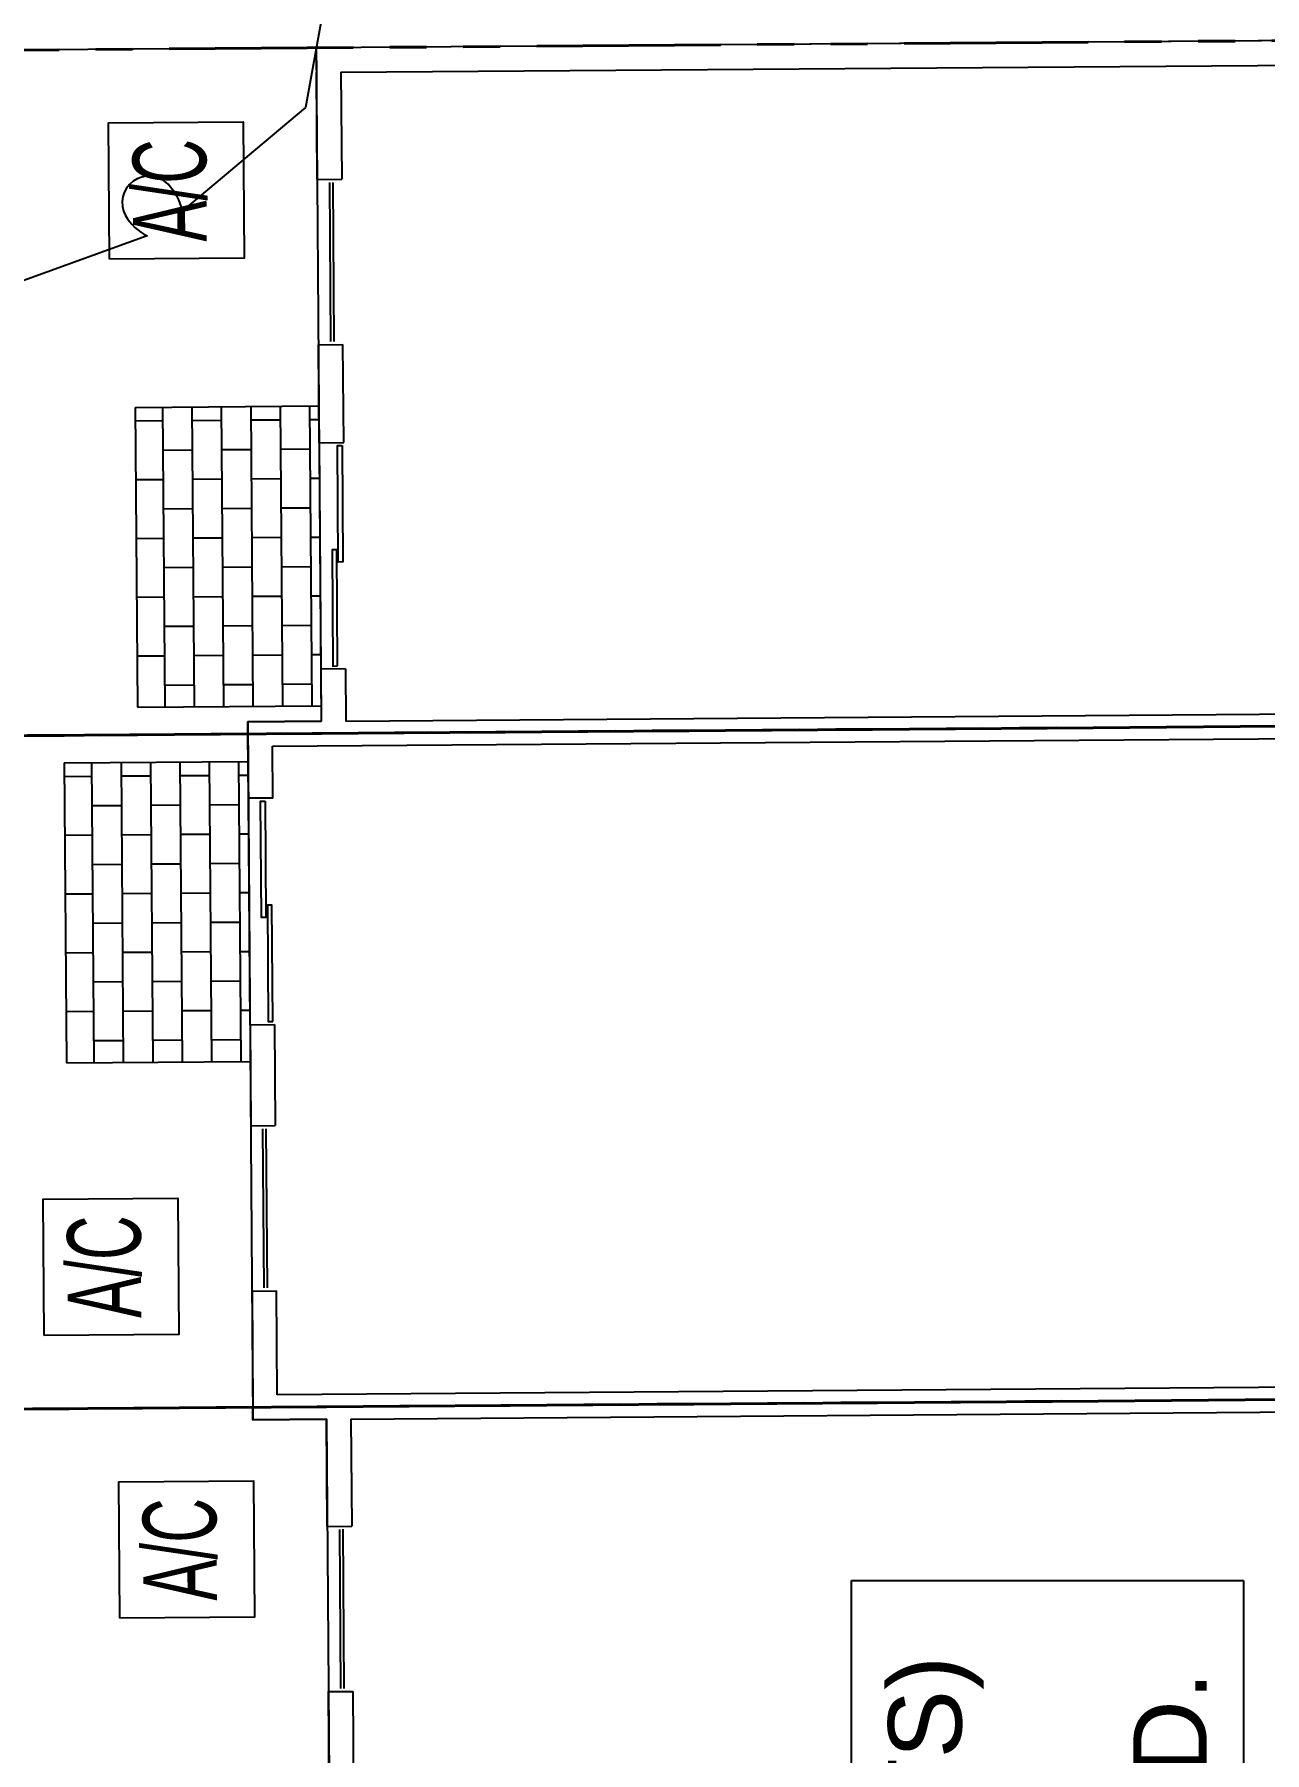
# Model space of a CAD drawing. Header units: feet. Extents: x 919634 to 928945, y 707022 to 708026.
# Drawn here: x 920495.15 to 920528.63, y 707397.41 to 707444.19 of the extents above; entities that cross this region are included whole.
import ezdxf

# ---------------------------------------------------------------- set-up
doc = ezdxf.new("R2010")
doc.units = ezdxf.units.FT
doc.header["$LTSCALE"] = 20
doc.header["$MEASUREMENT"] = 0
doc.linetypes.add('Site Plan$0$PHANTOM2', pattern=[1.25, 0.625, -0.125, 0.125, -0.125, 0.125, -0.125])
for name, color, linetype in [('-u-site-xref', 7, 'Continuous'), ('LK-TREE-050M', 2, 'Continuous'), ('LK-TREE-TRNK', 32, 'Continuous'), ('LP-TREE', 15, 'Continuous'), ('Site Plan$0$-u-site-bldg ID', 7, 'Continuous'), ('Site Plan$0$-u-site-bldg_interior', 252, 'Continuous'), ('Site Plan$0$-u-site-fence', 4, 'Site Plan$0$FENCELINE1'), ('Site Plan$0$A-HVAC-EXT', 253, 'Continuous'), ('Site Plan$0$SP-LOT PAVERS', 254, 'Continuous')]:
    doc.layers.add(name, color=color, linetype=linetype)
for name, color, linetype, lineweight in [('Site Plan$0$SP-LOT LINES', 252, 'Site Plan$0$PHANTOM2', 40), ('Site Plan$0$SP-SIDEWALK', 2, 'Continuous', 25), ('SP-BUILDING-FOOTPRINT', 1, 'Continuous', 25)]:
    doc.layers.add(name, color=color, linetype=linetype, lineweight=lineweight)
doc.layers.get('-u-site-xref').off()
doc.styles.add('Site Plan$0$ARIAL', font='arial.ttf')
doc.linetypes.add('Site Plan$0$FENCELINE1', pattern='A,0.25,-0.1,[133,ltypeshp.shx,S=0.1,R=0,X=-0.1,Y=0],-0.1,1', length=1.45)

# ---------------------------------------------------------------- blocks, each defined once
blk = doc.blocks.new('Site Plan')
at = {"layer": 'Site Plan$0$SP-LOT PAVERS', "extrusion": (7.49369e-08, 5.50407e-10, 1)}
h = blk.add_hatch(dxfattribs=at)
h.set_pattern_fill('AR-B816', color=256, scale=0.1, angle=90.4271)
h.set_pattern_definition([(90.42714287, (1636503.2759, -210493.2422), (-0.799977769, -0.0059639843), []), (180.42714287, (1636503.2759, -210493.2422), (-0.7940137847, -0.8059417533), [0.8, -0.8])])
h.paths.add_polyline_path([(920497.897, 707434.037), (920497.958, 707425.871), (920502.958, 707425.908), (920502.897, 707434.075)])
h = blk.add_hatch(dxfattribs=at)
h.set_pattern_fill('AR-B816', color=256, scale=0.1, angle=90.4271)
h.set_pattern_definition([(90.42714287, (1636501.34805, -210502.9235), (-0.799977769, -0.0059639843), []), (180.42714287, (1636501.34805, -210502.9235), (-0.7940137847, -0.8059417533), [0.8, -0.8])])
h.paths.add_polyline_path([(920495.969, 707424.356), (920496.03, 707416.19), (920501.03, 707416.227), (920500.969, 707424.393)])
at = {"layer": 'Site Plan$0$-u-site-bldg_interior', "extrusion": (7.49369e-08, 5.50407e-10, 1)}
for p, q in [((920543.24, 707444.128, 0), (920502.824, 707443.827, 0)), ((920502.824, 707443.827, 0), (920502.829, 707443.158, 0)), ((920503.496, 707443.163, 0), (920541.912, 707443.449, 0)), ((920502.851, 707440.241, 0), (920502.829, 707443.158, 0)), ((920503.496, 707443.163, 0), (920503.518, 707440.246, 0)), ((920502.851, 707440.241, 0), (920503.518, 707440.246, 0)), ((920503.181, 707440.16, 0), (920503.213, 707435.827, 0)), ((920503.274, 707440.161, 0), (920503.306, 707435.828, 0)), ((920502.885, 707435.741, 0), (920503.551, 707435.746, 0)), ((920503.571, 707433.08, 0), (920503.551, 707435.746, 0)), ((920502.904, 707433.075, 0), (920503.571, 707433.08, 0)), ((920502.904, 707433.075, 0), (920502.95, 707426.908, 0)), ((920502.904, 707433.075, 0), (920502.95, 707426.908, 0)), ((920503.617, 707426.913, 0), (920502.95, 707426.908, 0)), ((920502.95, 707426.908, 0), (920502.961, 707425.492, 0)), ((920503.617, 707426.913, 0), (920503.628, 707425.497, 0)), ((920503.628, 707425.497, 0), (920546.626, 707425.817, 0)), ((920500.961, 707425.477, 0), (920502.961, 707425.492, 0)), ((920500.964, 707425.143, 0), (920500.961, 707425.477, 0)), ((920500.977, 707423.393, 0), (920500.964, 707425.143, 0)), ((920501.633, 707424.815, 0), (920537.382, 707425.081, 0)), ((920501.643, 707423.398, 0), (920501.633, 707424.815, 0)), ((920501.643, 707423.398, 0), (920500.977, 707423.393, 0)), ((920501.023, 707417.227, 0), (920500.977, 707423.393, 0)), ((920501.023, 707417.227, 0), (920500.977, 707423.393, 0)), ((920501.023, 707417.227, 0), (920501.689, 707417.232, 0)), ((920501.023, 707417.227, 0), (920501.043, 707414.477, 0)), ((920501.689, 707417.232, 0), (920501.71, 707414.482, 0)), ((920501.043, 707414.477, 0), (920501.71, 707414.482, 0)), ((920501.405, 707410.063, 0), (920501.373, 707414.396, 0)), ((920501.498, 707410.064, 0), (920501.466, 707414.397, 0)), ((920501.077, 707409.977, 0), (920501.743, 707409.982, 0)), ((920501.764, 707407.149, 0), (920501.743, 707409.982, 0)), ((920540.18, 707407.435, 0), (920501.764, 707407.149, 0)), ((920501.103, 707406.471, 0), (920501.1, 707406.81, 0)), ((920503.103, 707406.486, 0), (920501.103, 707406.471, 0)), ((920503.124, 707403.569, 0), (920503.103, 707406.486, 0)), ((920503.769, 707406.491, 0), (920542.185, 707406.777, 0)), ((920503.769, 707406.491, 0), (920503.791, 707403.574, 0)), ((920503.124, 707403.569, 0), (920503.791, 707403.574, 0)), ((920503.454, 707403.488, 0), (920503.487, 707399.155, 0)), ((920503.547, 707403.489, 0), (920503.579, 707399.156, 0)), ((920503.158, 707399.069, 0), (920503.825, 707399.074, 0)), ((920503.845, 707396.408, 0), (920503.825, 707399.074, 0))]:
    blk.add_line(p, q, dxfattribs=at)
at = {"layer": 'Site Plan$0$-u-site-bldg_interior', "ltscale": 0.25, "extrusion": (7.49369e-08, 5.50407e-10, 1)}
for p, q in [((920502.904, 707433.075, 0), (920502.885, 707435.741, 0)), ((920501.077, 707409.977, 0), (920501.1, 707406.81, 0)), ((920503.178, 707396.403, 0), (920503.158, 707399.069, 0))]:
    blk.add_line(p, q, dxfattribs=at)
at = {"layer": 'Site Plan$0$-u-site-bldg_interior', "extrusion": (7.49369e-08, 5.50407e-10, 1), "elevation": 0.069}
for points in [[(920503.526, 707432.996), (920503.55, 707429.827), (920503.425, 707429.826), (920503.401, 707432.995)], [(920503.404, 707426.995), (920503.381, 707430.159), (920503.256, 707430.158), (920503.279, 707426.994)], [(920501.431, 707423.313), (920501.455, 707420.15), (920501.33, 707420.149), (920501.306, 707423.312)], [(920501.643, 707417.315), (920501.619, 707420.484), (920501.494, 707420.483), (920501.518, 707417.314)]]:
    blk.add_lwpolyline(points, close=True, dxfattribs=at)
at = {"layer": 'Site Plan$0$-u-site-fence', "ltscale": 0.15, "extrusion": (7.49369e-08, 5.50407e-10, 1)}
for p, q in [((920502.824, 707443.824, 0), (920488.825, 707443.72, 0)), ((920500.964, 707425.143, 0), (920488.964, 707425.054, 0)), ((920501.1, 707406.81, 0), (920489.101, 707406.721, 0))]:
    blk.add_line(p, q, dxfattribs=at)
at = {"layer": 'Site Plan$0$A-HVAC-EXT', "extrusion": (7.49369e-08, 5.50407e-10, 1), "elevation": 0.069}
for points in [[(920497.2, 707438.073), (920497.173, 707441.784), (920500.839, 707441.812), (920500.867, 707438.1)], [(920495.419, 707408.768), (920495.391, 707412.48), (920499.058, 707412.507), (920499.085, 707408.796)], [(920497.476, 707401.072), (920497.449, 707404.783), (920501.115, 707404.811), (920501.143, 707401.099)]]:
    blk.add_lwpolyline(points, close=True, dxfattribs=at)
at = {"layer": 'Site Plan$0$SP-LOT LINES', "ltscale": 0.4, "extrusion": (7.49369e-08, 5.50407e-10, 1)}
for p, q in [((920488.825, 707443.72, 0), (920578.823, 707444.391, 0)), ((920578.962, 707425.725, 0), (920488.964, 707425.054, 0)), ((920488.964, 707425.054, 0), (920578.962, 707425.725, 0)), ((920489.101, 707406.721, 0), (920579.099, 707407.392, 0)), ((920579.099, 707407.392, 0), (920489.101, 707406.721, 0))]:
    blk.add_line(p, q, dxfattribs=at)
at = {"layer": 'Site Plan$0$SP-SIDEWALK', "extrusion": (7.49369e-08, 5.50407e-10, 1)}
for p, q in [((920497.897, 707434.037, 0), (920502.897, 707434.075, 0)), ((920497.897, 707434.037, 0), (920497.958, 707425.871, 0)), ((920497.958, 707425.871, 0), (920502.958, 707425.908, 0)), ((920495.969, 707424.356, 0), (920500.969, 707424.393, 0)), ((920495.969, 707424.356, 0), (920496.03, 707416.19, 0)), ((920496.03, 707416.19, 0), (920501.03, 707416.227, 0))]:
    blk.add_line(p, q, dxfattribs=at)
at = {"layer": 'Site Plan$0$-u-site-bldg ID', "insert": (920518.386, 707387.159), "char_height": 2, "width": 27.88033, "attachment_point": 2, "rotation": 90, "style": 'Site Plan$0$ARIAL', "bg_fill": 19, "box_fill_scale": 1.5, "bg_fill_color": 256, "bg_fill_transparency": 0}
blk.add_mtext("BLDG. 13 (6-UNITS)\\PVILLA\\PF.F. 14.50' N.A.V.D.", dxfattribs=at)
at = {"layer": 'Site Plan$0$A-HVAC-EXT', "extrusion": (7.49369e-08, 5.50407e-10, 1), "style": 'Site Plan$0$ARIAL', "width": 0.6}
for p in [(920499.846, 707438.551, 0.069), (920498.064, 707409.246, 0.069), (920500.121, 707401.549, 0.069)]:
    blk.add_text('A/C', height=2, rotation=90.4271, dxfattribs=at).set_placement(p)
blk = doc.blocks.new('TREE-SIMP-027')
at = {"layer": 'LK-TREE-050M'}
blk.add_lwpolyline([(0.2708, 0.4238), (0.4563, 0.2673), (0.4966, 0.0396, 0.127189), (0.4527, 0.0407, 0.875318), (0.4614, -0.0349, 0.149076), (0.5024, -0.0227), (0.4596, -0.2615), (0.2826, -0.4103, 0.127189), (0.2616, -0.3718, 0.875318), (0.2005, -0.417, 0.149076), (0.2316, -0.4464), (0.0033, -0.5288), (-0.214, -0.4499, 0.127189), (-0.1912, -0.4124, 0.875318), (-0.2609, -0.3821, 0.149076), (-0.2708, -0.4238), (-0.4563, -0.2673), (-0.4966, -0.0396, 0.127189), (-0.4527, -0.0407, 0.875318), (-0.4614, 0.0349, 0.149076), (-0.5024, 0.0227), (-0.4596, 0.2615), (-0.2826, 0.4103, 0.127189), (-0.2616, 0.3718, 0.875318), (-0.2005, 0.417, 0.149076), (-0.2316, 0.4464), (-0.0033, 0.5288), (0.214, 0.4499, 0.127189), (0.1912, 0.4124, 0.875318), (0.2609, 0.3821, 0.149076)], format="xyb", close=True, dxfattribs=at)
at = {"layer": 'LK-TREE-TRNK', "const_width": 0.0375}
blk.add_lwpolyline([(-0.0187, 0, 1), (0.0188, 0, 1)], format="xyb", close=True, dxfattribs=at)

msp = doc.modelspace()

# ---------------------------------------------------------------- block references
at = {"layer": '-u-site-xref'}
msp.add_blockref('Site Plan', (0, 0), dxfattribs=at)

# ---------------------------------------------------------------- next in the draw order: linework, layer by layer
at = {"layer": 'SP-BUILDING-FOOTPRINT', "extrusion": (7.49369e-08, 5.50407e-10, 1), "elevation": 0.069}
msp.add_lwpolyline([(920503.676, 707330.161), (920547.172, 707330.485), (920547.117, 707337.724), (920546.45, 707337.719), (920546.367, 707348.813), (920546.617, 707348.815), (920546.531, 707360.315), (920539.198, 707360.26), (920539.147, 707367.093), (920543.147, 707367.123), (920542.988, 707388.449), (920547.571, 707388.484), (920547.533, 707393.662), (920547.866, 707393.664), (920547.817, 707400.308), (920551.483, 707400.346), (920551.432, 707407.18), (920543.516, 707407.12), (920543.514, 707407.456), (920540.847, 707407.436), (920540.764, 707418.534), (920546.014, 707418.573), (920545.965, 707425.145), (920547.298, 707425.155), (920547.259, 707430.333), (920547.593, 707430.336), (920547.543, 707436.979), (920551.21, 707437.018), (920551.159, 707443.851), (920543.242, 707443.79), (920543.24, 707444.128), (920502.824, 707443.824), (920502.961, 707425.492), (920500.961, 707425.477), (920501.103, 707406.471), (920503.103, 707406.486), (920503.393, 707367.493), (920501.393, 707367.478), (920501.535, 707348.479), (920503.535, 707348.494), (920503.676, 707330.161)], dxfattribs=at)

# ---------------------------------------------------------------- next in the draw order: block references
at = {"layer": 'LP-TREE', "xscale": 18.91141011540282, "yscale": 18.91141011540282, "zscale": 6.584984976917108}
msp.add_blockref('TREE-SIMP-027', (920493.844, 707447.146, 0), dxfattribs=at)

doc.saveas('drawing.dxf')
